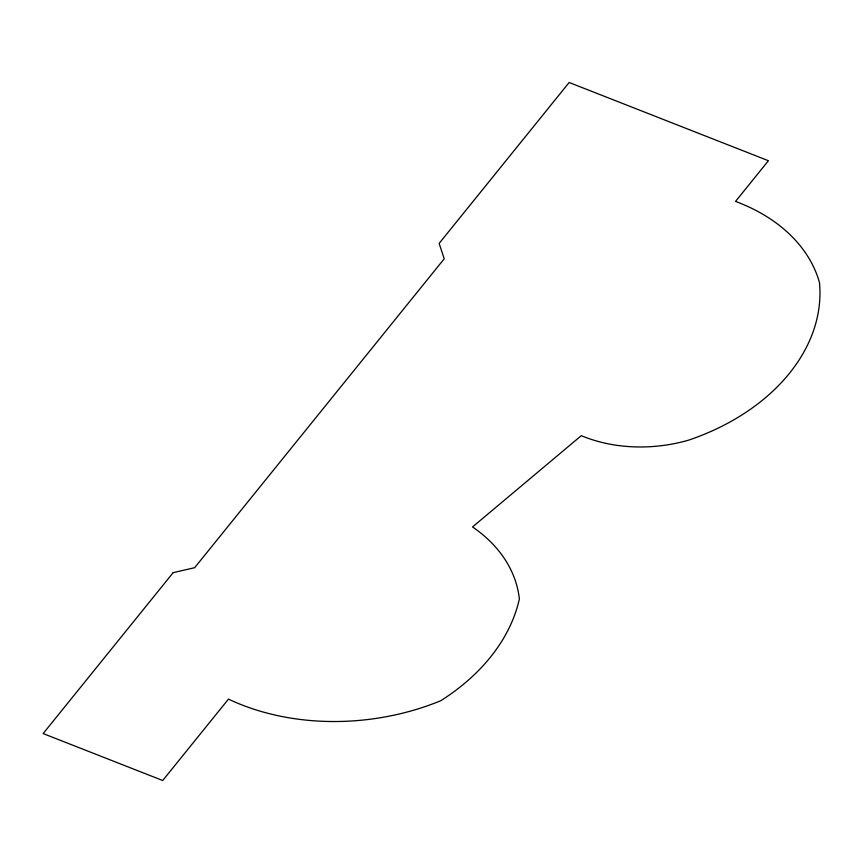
<?xml version="1.0" encoding="UTF-8"?>
<svg xmlns="http://www.w3.org/2000/svg" width="863" height="863" viewBox="0 0 863 863"><rect width="100%" height="100%" fill="white"/><g stroke="black" fill="none" stroke-linecap="round" stroke-linejoin="round"><path stroke-width="1.29" d="M173.161 572.654L43.15 733.572L162.708 780.508L228.458 699.116A207.994 150.615 -7.1 0 0 440.669 700.767A214.067 155.016 -7.1 0 0 519.364 598.933A165.567 119.903 -7.1 0 0 472.536 526.948L581.295 435.653A126.591 91.672 -7.1 0 0 688.857 440.065A205.329 148.695 -7.1 0 0 819.451 282.46A178.274 129.105 -7.1 0 0 735.535 201.413L768.415 160.723L569.159 82.492L439.148 243.409L444.218 258.803L194.66 567.692L173.161 572.654"/></g></svg>
